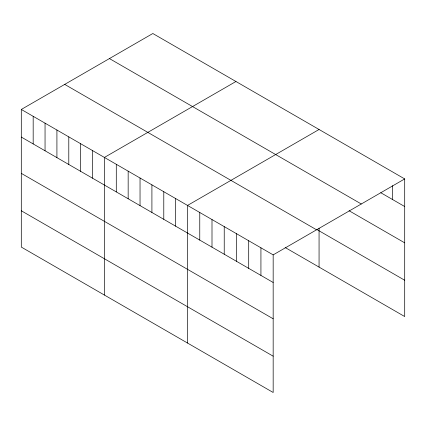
<?xml version="1.0" encoding="UTF-8"?>
<svg xmlns="http://www.w3.org/2000/svg" width="426" height="426" viewBox="0 0 426 426"><rect width="100%" height="100%" fill="white"/><g stroke="black" fill="none" stroke-linecap="round" stroke-linejoin="round"><path stroke-width="0.64" d="M21.3 109.455L273.167 254.87L273.167 392.484L21.3 247.075L21.3 109.455L152.833 33.516L404.7 178.925L404.7 316.545L285.143 247.517M235.951 81.499L104.418 157.439L104.418 295.058M319.063 129.488L187.531 205.428L187.531 343.047M273.167 254.87L404.7 178.925M380.791 192.733L404.7 206.535M109.429 58.575L361.296 203.99M349.091 210.737L404.7 242.841M316.806 229.497L404.7 280.244M64.704 84.396L316.571 229.806M21.3 137.065L273.167 282.481M21.3 173.366L273.167 318.781M21.3 210.769L273.167 356.184M392.468 185.672L392.468 199.475M319.063 228.176L319.063 267.107M260.93 247.804L260.93 275.414M248.699 240.743L248.699 268.353M236.467 233.677L236.467 261.292M224.23 226.616L224.23 254.226M211.999 219.555L211.999 247.165M199.767 212.489L199.767 240.099M175.656 198.575L175.656 226.185M163.786 191.716L163.786 219.326M151.912 184.863L151.912 212.473M140.037 178.004L140.037 205.62M128.162 171.151L128.162 198.761M116.287 164.298L116.287 191.908M92.543 150.586L92.543 178.196M80.668 143.732L80.668 171.343M68.794 136.874L68.794 164.484M56.919 130.021L56.919 157.631M45.049 123.167L45.049 150.777M33.175 116.309L33.175 143.919"/></g></svg>
